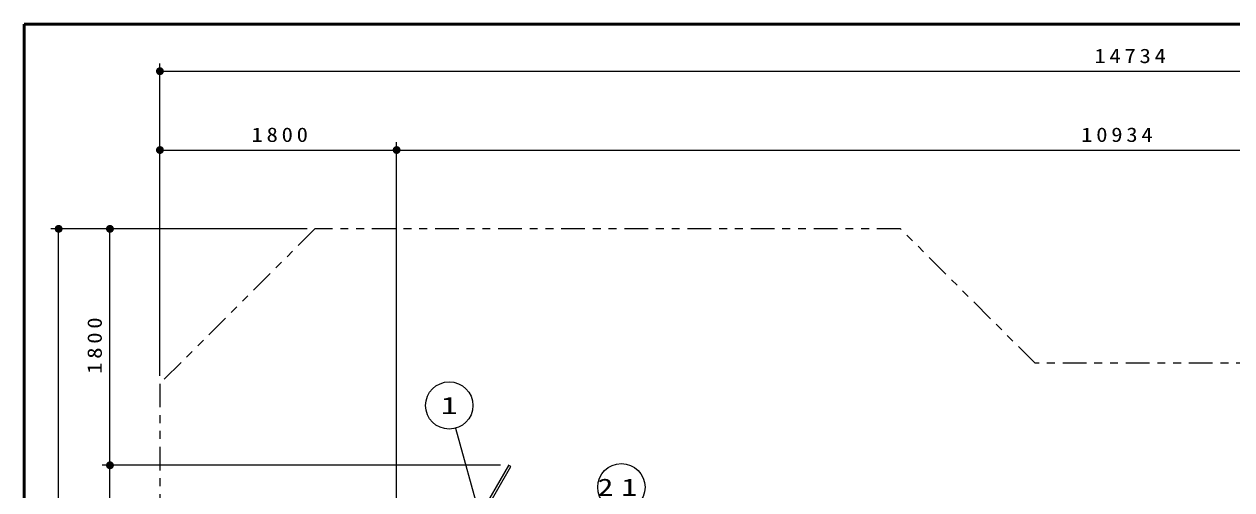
# Model space of a CAD drawing. Units: millimetres on the paper, scale 1:60. Extents: x -385 to 0, y -594 to 267.
# Drawn here: x -385 to -231.9, y 207.9 to 267 of the extents above; entities that cross this region are included whole.
import ezdxf
from ezdxf.enums import TextEntityAlignment as Align

# ---------------------------------------------------------------- set-up
doc = ezdxf.new("R2010")
doc.units = ezdxf.units.MM
doc.linetypes.add('USER3', pattern=[8, 3, -1, 1, -1, 1, -1])
doc.layers.add('LY_1', color=7, linetype='Continuous', lineweight=25)
doc.styles.add('ＭＳ ゴシック', font='')
doc.styles.get('ＭＳ ゴシック').set_extended_font_data('MS Gothic')

# ---------------------------------------------------------------- blocks, each defined once
blk = doc.blocks.new('filled_dot')
at = {"color": 0, "linetype": 'Continuous', "lineweight": -2, "const_width": 1.25}
blk.add_lwpolyline([(-0.625, 0, 1), (0.625, 0, 1)], format="xyb", close=True, dxfattribs=at)

msp = doc.modelspace()

# ---------------------------------------------------------------- linework, layer by layer
at = {"layer": 'LY_1', "lineweight": 50}
for p, q in [((-385, 267), (-385, 0)), ((0, 267), (-385, 267))]:
    msp.add_line(p, q, dxfattribs=at)
at = {"layer": 'LY_1', "lineweight": 13}
for p, q in [((-367.792, 222.38), (-367.792, 262.025)), ((-367.792, 261.025), (-122.225, 261.025)), ((-337.792, 187.45), (-337.792, 252.025)), ((-367.792, 251.025), (-337.792, 251.025)), ((-337.792, 251.025), (-155.558, 251.025)), ((-349.148, 241.025), (-381.626, 241.025)), ((-380.626, 39.484), (-380.626, 241.025)), ((-374.126, 211.025), (-374.126, 241.025)), ((-330.326, 215.722), (-327.25, 204.585)), ((-324.627, 211.025), (-375.126, 211.025)), ((-374.126, 72.817), (-374.126, 211.025))]:
    msp.add_line(p, q, dxfattribs=at)
at = {"layer": 'LY_1', "linetype": 'USER3'}
for p, q in [((-348.148, 241.025), (-367.792, 221.38)), ((-273.919, 241.025), (-348.148, 241.025)), ((-256.86, 223.965), (-273.919, 241.025)), ((-194.372, 223.965), (-256.86, 223.965)), ((-367.792, 221.38), (-367.792, 173.139))]:
    msp.add_line(p, q, dxfattribs=at)
at = {"layer": 'LY_1'}
for p, q in [((-323.626, 211), (-330.706, 198.737)), ((-323.352, 210.841), (-328.645, 201.674)), ((-323.371, 210.91), (-323.558, 211.018))]:
    msp.add_line(p, q, dxfattribs=at)
at = {"layer": 'LY_1', "lineweight": 13}
for centre in [(-331.125, 218.614), (-309.309, 208.242)]:
    msp.add_circle(centre, 3, dxfattribs=at)
at = {"layer": 'LY_1'}
for centre, start, end in [((-323.583, 210.975), 60, 150), ((-323.396, 210.866), 330, 60)]:
    msp.add_arc(centre, 0.05, start, end, dxfattribs=at)

# ---------------------------------------------------------------- block references
at = {"layer": 'LY_1', "lineweight": 13, "xscale": 0.4, "yscale": 0.4}
for p in [(-367.792, 261.025), (-367.792, 251.025), (-337.792, 251.025)]:
    msp.add_blockref('filled_dot', p, dxfattribs=at)
for p, rotation in [((-337.792, 251.025), 180), ((-380.626, 241.025), 270), ((-374.126, 241.025), 270), ((-374.126, 211.025), 90), ((-374.126, 211.025), 270)]:
    msp.add_blockref('filled_dot', p, dxfattribs=dict(at, rotation=rotation))

# ---------------------------------------------------------------- texts
at = {"layer": 'LY_1', "style": 'ＭＳ ゴシック', "width": 1.4}
msp.add_text('1', height=2.199, dxfattribs=at).set_placement((-331.125, 218.614), align=Align.MIDDLE_CENTER)
at = {"layer": 'LY_1', "style": 'ＭＳ ゴシック'}
for s, insert, char_height, attachment_point in [('\\T1.33;\\W1.15;14734', (-244.588, 262.025), 1.833, 8), ('\\T1.33;\\W1.15;1800', (-352.371, 252.025), 1.833, 8), ('\\T1.33;\\W1.15;10934', (-246.264, 252.025), 1.833, 8), ('\\T1.5;\\W1.35;21', (-309.309, 208.242), 2.199, 5)]:
    msp.add_mtext(s, dxfattribs=dict(at, insert=insert, char_height=char_height, attachment_point=attachment_point))
at = {"layer": 'LY_1', "insert": (-375.126, 226.446), "char_height": 1.833, "attachment_point": 8, "rotation": 90, "style": 'ＭＳ ゴシック'}
msp.add_mtext('\\T1.33;\\W1.15;1800', dxfattribs=at)

doc.saveas('drawing.dxf')
